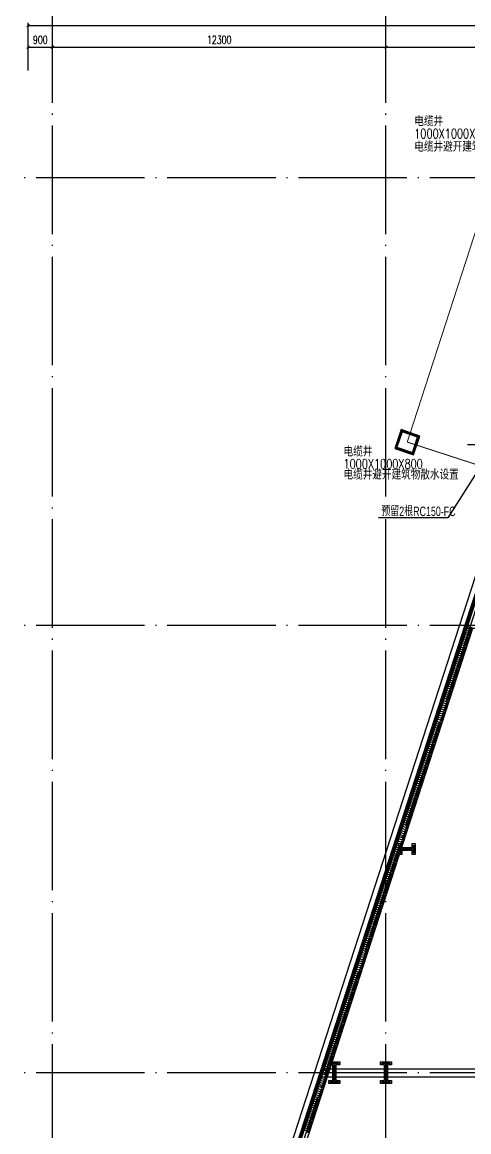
# Model space of a CAD drawing. Extents: x -1396510 to 1250330, y -1892470 to 1623980.
# Drawn here: x -286273 to -269797, y -751806 to -710887 of the extents above; entities that cross this region are included whole.
import ezdxf

# ---------------------------------------------------------------- set-up
doc = ezdxf.new("R2010")
doc.units = 0
doc.header["$LTSCALE"] = 1000
doc.header["$MEASUREMENT"] = 0
doc.linetypes.add('DOTE', pattern=[2.42, 2, -0.2, 0.02, -0.2])
doc.layers.get('Defpoints').update_dxf_attribs({"color": 210})
for name, color, linetype in [('99平面图例外参$0$A-HATCH-2', 251, 'Continuous'), ('A-AXIS-D', 1, 'Continuous'), ('A-AXIS-DOTE', 14, 'DOTE'), ('A-AXIS-DP', 126, 'Continuous'), ('A-HATCH-2', 251, 'Continuous'), ('A-LIN-V', 9, 'Continuous'), ('A-WINDOW', 140, 'Continuous'), ('AS-COLN', 6, 'Continuous'), ('AS-WALL', 40, 'Continuous'), ('DIM-照明', 3, 'Continuous'), ('DIM-箱柜', 3, 'Continuous'), ('TEL_TEXT', 7, 'Continuous'), ('WIRE-照明', 1, 'Continuous'), ('建-墙-幕', 4, 'Continuous'), ('电气', 7, 'Continuous')]:
    doc.layers.add(name, color=color, linetype=linetype)
doc.layers.add('A-云线2', color=3, linetype='Continuous', plot=False)
doc.styles.add('_TCH_DIM_T3', font='SIMPLEX', dxfattribs={"width": 0.705882, "bigfont": 'GBCBIG'})
doc.styles.add('_TEL_DIM', font='SIMPLEX', dxfattribs={"width": 0.8, "height": 3.5, "bigfont": 'HZTXT'})
doc.styles.add('HZTXT5', font='aa.shx', dxfattribs={"width": 0.7, "bigfont": 'hztxt.shx'})
doc.dimstyles.new('_TCH_ARCH&&100', dxfattribs={"dimtxt": 297.5, "dimasz": 100, "dimexe": 100, "dimexo": 100, "dimgap": 126.25, "dimtad": 1, "dimdec": 0, "dimzin": 0, "dimdsep": 46, "dimtxsty": '_TCH_DIM_T3', "dimblk": 'ARCHTICK', "dimcen": 0.09, "dimclrt": 7, "dimazin": 2, "dimtfac": 1, "dimtdec": 0, "dimtix": 1, "dimtmove": 2, "dimatfit": 3, "dimfxl": 0, "dimtolj": 1, "dimtzin": 0, "dimarcsym": 0})

# ---------------------------------------------------------------- blocks, each defined once
blk = doc.blocks.new('nt66')
at = {"layer": 'A-HATCH-2', "color": 8}
blk.add_lwpolyline([(-195840, 766870), (-195440, 766870), (-195440, 766758), (-195586, 766758), (-195586, 766182), (-195440, 766182), (-195440, 766070), (-195840, 766070), (-195840, 766182), (-195694, 766182), (-195694, 766758), (-195840, 766758)], close=True, dxfattribs=at)
at = {"layer": 'AS-COLN'}
blk.add_lwpolyline([(-195790, 766820), (-195490, 766820), (-195490, 766808), (-195636, 766808), (-195636, 766132), (-195490, 766132), (-195490, 766120), (-195790, 766120), (-195790, 766132), (-195644, 766132), (-195644, 766808), (-195790, 766808)], close=True, dxfattribs=at)
blk = doc.blocks.new('342343243')
at = {"layer": 'A-AXIS-DP', "color": 5}
blk.add_lwpolyline([(-155704, 832070), (-155404, 832070), (-155404, 832058), (-155550, 832058), (-155550, 831582), (-155404, 831582), (-155404, 831570), (-155704, 831570), (-155704, 831582), (-155558, 831582), (-155558, 832058), (-155704, 832058), (-155704, 832070)], close=True, dxfattribs=at)
at = {"layer": 'A-HATCH-2'}
blk.add_lwpolyline([(-155754, 832120), (-155354, 832120), (-155354, 832008), (-155500, 832008), (-155500, 831632), (-155354, 831632), (-155354, 831520), (-155754, 831520), (-155754, 831632), (-155608, 831632), (-155608, 832008), (-155754, 832008)], close=True, dxfattribs=at)
blk = doc.blocks.new('33333')
for p in [(-79117, -76900), (-77214, -76900)]:
    blk.add_blockref('nt66', p)
at = {"layer": 'A-AXIS-DP', "rotation": 270}
blk.add_blockref('342343243', (-1103900, 542266), dxfattribs=at)
blk = doc.blocks.new('_ArchTick')
at = {"color": 0, "linetype": 'ByBlock', "const_width": 0.4}
blk.add_lwpolyline([(-0.5, -0.5), (0.5, 0.5)], dxfattribs=at)
blk = doc.blocks.new('*D5766')
at = {"layer": 'A-AXIS-D', "color": 0, "lineweight": -2, "transparency": 16777216}
for p, q in [((-900, 3960), (-900, 4920)), ((0, 3960), (0, 4920)), ((-900, 4820), (0, 4820))]:
    blk.add_line(p, q, dxfattribs=at)
at = {"layer": 'Defpoints', "color": 0, "transparency": 16777216}
for p in [(0, 4820), (-900, 3860), (0, 3860)]:
    blk.add_point(p, dxfattribs=at)
at = {"layer": 'A-AXIS-D', "color": 0, "lineweight": -2, "transparency": 16777216, "xscale": 100, "yscale": 100, "zscale": 100, "rotation": 180}
blk.add_blockref('_ArchTick', (-900, 4820), dxfattribs=at)
at = {"layer": 'A-AXIS-D', "color": 0, "lineweight": -2, "transparency": 16777216, "xscale": 100, "yscale": 100, "zscale": 100}
blk.add_blockref('_ArchTick', (0, 4820), dxfattribs=at)
at = {"layer": 'A-AXIS-D', "color": 7, "transparency": 16777216, "insert": (-450, 5095), "char_height": 297.5, "attachment_point": 5, "style": '_TCH_DIM_T3'}
blk.add_mtext('\\A1;900', dxfattribs=at)
blk = doc.blocks.new('*D5767')
at = {"layer": 'A-AXIS-D', "color": 0, "lineweight": -2, "transparency": 16777216}
for p, q in [((0, 3960), (0, 4920)), ((12300, 3960), (12300, 4920)), ((0, 4820), (12300, 4820))]:
    blk.add_line(p, q, dxfattribs=at)
at = {"layer": 'Defpoints', "color": 0, "transparency": 16777216}
for p in [(12300, 4820), (0, 3860), (12300, 3860)]:
    blk.add_point(p, dxfattribs=at)
at = {"layer": 'A-AXIS-D', "color": 0, "lineweight": -2, "transparency": 16777216, "xscale": 100, "yscale": 100, "zscale": 100, "rotation": 180}
blk.add_blockref('_ArchTick', (0, 4820), dxfattribs=at)
at = {"layer": 'A-AXIS-D', "color": 0, "lineweight": -2, "transparency": 16777216, "xscale": 100, "yscale": 100, "zscale": 100}
blk.add_blockref('_ArchTick', (12300, 4820), dxfattribs=at)
at = {"layer": 'A-AXIS-D', "color": 7, "transparency": 16777216, "insert": (6150, 5095), "char_height": 297.5, "attachment_point": 5, "style": '_TCH_DIM_T3'}
blk.add_mtext('\\A1;12300', dxfattribs=at)
blk = doc.blocks.new('*D5768')
at = {"layer": 'A-AXIS-D', "color": 0, "lineweight": -2, "transparency": 16777216}
for p, q in [((12300, 3960), (12300, 4920)), ((21300, 3960), (21300, 4920)), ((12300, 4820), (21300, 4820))]:
    blk.add_line(p, q, dxfattribs=at)
at = {"layer": 'Defpoints', "color": 0, "transparency": 16777216}
for p in [(21300, 4820), (12300, 3860), (21300, 3860)]:
    blk.add_point(p, dxfattribs=at)
at = {"layer": 'A-AXIS-D', "color": 0, "lineweight": -2, "transparency": 16777216, "xscale": 100, "yscale": 100, "zscale": 100, "rotation": 180}
blk.add_blockref('_ArchTick', (12300, 4820), dxfattribs=at)
at = {"layer": 'A-AXIS-D', "color": 0, "lineweight": -2, "transparency": 16777216, "xscale": 100, "yscale": 100, "zscale": 100}
blk.add_blockref('_ArchTick', (21300, 4820), dxfattribs=at)
at = {"layer": 'A-AXIS-D', "color": 7, "transparency": 16777216, "insert": (16800, 5095), "char_height": 297.5, "attachment_point": 5, "style": '_TCH_DIM_T3'}
blk.add_mtext('\\A1;9000', dxfattribs=at)
blk = doc.blocks.new('*D5785')
at = {"layer": 'A-AXIS-D', "color": 0, "lineweight": -2, "transparency": 16777216}
for p, q in [((-900, 4060), (-900, 5720)), ((-900, 5620), (157100, 5620)), ((157100, 4060), (157100, 5720))]:
    blk.add_line(p, q, dxfattribs=at)
at = {"layer": 'Defpoints', "color": 0, "transparency": 16777216}
for p in [(157100, 5620), (-900, 3960), (157100, 3960)]:
    blk.add_point(p, dxfattribs=at)
at = {"layer": 'A-AXIS-D', "color": 0, "lineweight": -2, "transparency": 16777216, "xscale": 100, "yscale": 100, "zscale": 100, "rotation": 180}
blk.add_blockref('_ArchTick', (-900, 5620), dxfattribs=at)
at = {"layer": 'A-AXIS-D', "color": 0, "lineweight": -2, "transparency": 16777216, "xscale": 100, "yscale": 100, "zscale": 100}
blk.add_blockref('_ArchTick', (157100, 5620), dxfattribs=at)
at = {"layer": 'A-AXIS-D', "color": 7, "transparency": 16777216, "insert": (78100, 5895), "char_height": 297.5, "attachment_point": 5, "style": '_TCH_DIM_T3'}
blk.add_mtext('\\A1;158000', dxfattribs=at)
blk = doc.blocks.new('99平面图例外参$0$$LinePat$填挖边坡')
at = {"color": 0}
for p, q in [((0, 0), (0, -1500)), ((300, 0), (300, -600))]:
    blk.add_line(p, q, dxfattribs=at)
at = {"layer": 'Defpoints', "color": 0}
blk.add_point((600, 0), dxfattribs=at)
blk = doc.blocks.new('qd电缆手井')
at = {"layer": '电气', "color": 7}
for p, q in [((-239, 216), (211, 216)), ((-239, -234), (-239, 216)), ((-198, -193), (-198, 175)), ((-198, 175), (171, 175)), ((171, 175), (171, -193)), ((211, 216), (211, -234)), ((211, -234), (-239, -234)), ((171, -193), (-198, -193))]:
    blk.add_line(p, q, dxfattribs=at)
at = {"layer": '电气', "color": 8, "const_width": 30}
blk.add_lwpolyline([(-218, 182), (-218, -214), (191, -214), (191, 196), (-233, 196)], dxfattribs=at)
blk = doc.blocks.new('世赫2#厂房一层0821')
at = {"layer": 'A-AXIS-DOTE', "color": 8, "ltscale": 2}
for p, q in [((0, -89188.9), (0, 6400)), ((12300, -89188.9), (12300, 6300)), ((163114.2, 0), (-11095.8, 0)), ((163114.2, -16500), (-11095.8, -16500)), ((163114.2, -33000), (-11095.8, -33000))]:
    blk.add_line(p, q, dxfattribs=at)
blk.add_lwpolyline([(-1898.6, -69910.4), (21947.6, 3584)], dxfattribs=at)
at = {"layer": 'A-LIN-V'}
blk.add_line((-400, -65615.8), (15503.8, -16600), dxfattribs=at)
blk.add_lwpolyline([(-900, -68000), (-900, -65552.5), (16794.3, -11018.4), (17079.6, -11111)], dxfattribs=at)
at = {"layer": 'AS-WALL'}
for p, q in [((15293.5, -16600), (21550, -16600)), ((10021, -32850), (21150, -32850)), ((9923.7, -33150), (21150, -33150))]:
    blk.add_line(p, q, dxfattribs=at)
at = {"layer": '建-墙-幕'}
for p, q in [((15225.8, -16484.6), (17708, -8834.6)), ((15257.5, -16494.9), (17739.7, -8844.9)), ((15289.2, -16505.1), (17771.4, -8855.1)), ((15321, -16515.4), (17803.1, -8865.4)), ((9872.2, -32984.6), (15225.8, -16484.6)), ((9903.9, -32994.9), (15257.5, -16494.9)), ((9935.6, -33005.1), (15289.2, -16505.1)), ((9967.3, -33015.4), (15321, -16515.4)), ((-700, -65568.4), (9872.2, -32984.6)), ((-666.7, -65573.6), (9903.9, -32994.9)), ((-633.3, -65578.9), (9935.6, -33005.1)), ((-600, -65584.2), (9967.3, -33015.4))]:
    blk.add_line(p, q, dxfattribs=at)
at = {"layer": '99平面图例外参$0$A-HATCH-2', "color": 203, "xscale": 0.133362719495067, "yscale": 0.1333333333333333, "zscale": 0.1333333333333333, "rotation": 252.0237134181384}
for p in [(15429.7, -16828.3), (15454.4, -16752.2), (15479.1, -16676.1), (15503.8, -16600), (15306.2, -17208.9), (15330.9, -17132.8), (15355.6, -17056.7), (15380.3, -16980.6), (15405, -16904.4), (15182.7, -17589.4), (15207.4, -17513.3), (15232.1, -17437.2), (15256.8, -17361.1), (15281.5, -17285), (15034.6, -18046.1), (15059.3, -17970), (15084, -17893.9), (15108.7, -17817.8), (15133.3, -17741.7), (15158, -17665.6), (14911.1, -18426.7), (14935.8, -18350.6), (14960.5, -18274.5), (14985.2, -18198.3), (15009.9, -18122.2), (14762.9, -18883.3), (14787.6, -18807.2), (14812.3, -18731.1), (14837, -18655), (14861.7, -18578.9), (14886.4, -18502.8), (14639.4, -19263.9), (14664.1, -19187.8), (14688.8, -19111.7), (14713.5, -19035.6), (14738.2, -18959.5), (14516, -19644.5), (14540.7, -19568.3), (14565.4, -19492.2), (14590.1, -19416.1), (14614.7, -19340), (14367.8, -20101.1), (14392.5, -20025), (14417.2, -19948.9), (14441.9, -19872.8), (14466.6, -19796.7), (14491.3, -19720.6), (14244.3, -20481.7), (14269, -20405.6), (14293.7, -20329.5), (14318.4, -20253.4), (14343.1, -20177.2), (14120.8, -20862.2), (14145.5, -20786.1), (14170.2, -20710), (14194.9, -20633.9), (14219.6, -20557.8), (13972.7, -21318.9), (13997.4, -21242.8), (14022.1, -21166.7), (14046.8, -21090.6), (14071.5, -21014.5), (14096.1, -20938.4), (13849.2, -21699.5), (13873.9, -21623.4), (13898.6, -21547.2), (13923.3, -21471.1), (13948, -21395), (13701, -22156.1), (13725.7, -22080), (13750.4, -22003.9), (13775.1, -21927.8), (13799.8, -21851.7), (13824.5, -21775.6), (13577.5, -22536.7), (13602.2, -22460.6), (13626.9, -22384.5), (13651.6, -22308.4), (13676.3, -22232.3), (13454.1, -22917.3), (13478.8, -22841.1), (13503.5, -22765), (13528.2, -22688.9), (13552.8, -22612.8), (13305.9, -23373.9), (13330.6, -23297.8), (13355.3, -23221.7), (13380, -23145.6), (13404.7, -23069.5), (13429.4, -22993.4), (13182.4, -23754.5), (13207.1, -23678.4), (13231.8, -23602.3), (13256.5, -23526.1), (13281.2, -23450), (13058.9, -24135), (13083.6, -24058.9), (13108.3, -23982.8), (13133, -23906.7), (13157.7, -23830.6), (12910.8, -24591.7), (12935.5, -24515.6), (12960.2, -24439.5), (12984.9, -24363.4), (13009.6, -24287.3), (13034.2, -24211.2), (12787.3, -24972.3), (12812, -24896.2), (12836.7, -24820), (12861.4, -24743.9), (12886.1, -24667.8), (12639.1, -25428.9), (12663.8, -25352.8), (12688.5, -25276.7), (12713.2, -25200.6), (12737.9, -25124.5), (12762.6, -25048.4), (12515.6, -25809.5), (12540.3, -25733.4), (12565, -25657.3), (12589.7, -25581.2), (12614.4, -25505), (12392.2, -26190.1), (12416.9, -26113.9), (12441.6, -26037.8), (12466.3, -25961.7), (12491, -25885.6), (12244, -26646.7), (12268.7, -26570.6), (12293.4, -26494.5), (12318.1, -26418.4), (12342.8, -26342.3), (12367.5, -26266.2), (12120.5, -27027.3), (12145.2, -26951.2), (12169.9, -26875.1), (12194.6, -26798.9), (12219.3, -26722.8), (11997, -27407.8), (12021.7, -27331.7), (12046.4, -27255.6), (12071.1, -27179.5), (12095.8, -27103.4), (11848.9, -27864.5), (11873.6, -27788.4), (11898.3, -27712.3), (11923, -27636.2), (11947.7, -27560.1), (11972.4, -27483.9), (11725.4, -28245.1), (11750.1, -28169), (11774.8, -28092.8), (11799.5, -28016.7), (11824.2, -27940.6), (11577.2, -28701.7), (11601.9, -28625.6), (11626.6, -28549.5), (11651.3, -28473.4), (11676, -28397.3), (11700.7, -28321.2), (11453.7, -29082.3), (11478.4, -29006.2), (11503.1, -28930.1), (11527.8, -28854), (11552.5, -28777.8), (11330.3, -29462.8), (11355, -29386.7), (11379.7, -29310.6), (11404.4, -29234.5), (11429.1, -29158.4), (11182.1, -29919.5), (11206.8, -29843.4), (11231.5, -29767.3), (11256.2, -29691.2), (11280.9, -29615.1), (11305.6, -29539), (11058.6, -30300.1), (11083.3, -30224), (11108, -30147.9), (11132.7, -30071.7), (11157.4, -29995.6), (10935.1, -30680.6), (10959.8, -30604.5), (10984.5, -30528.4), (11009.2, -30452.3), (11033.9, -30376.2), (10787, -31137.3), (10811.7, -31061.2), (10836.4, -30985.1), (10861.1, -30909), (10885.8, -30832.9), (10910.5, -30756.7), (10663.5, -31517.9), (10688.2, -31441.7), (10712.9, -31365.6), (10737.6, -31289.5), (10762.3, -31213.4), (10515.3, -31974.5), (10540, -31898.4), (10564.7, -31822.3), (10589.4, -31746.2), (10614.1, -31670.1), (10638.8, -31594), (10391.9, -32355.1), (10416.5, -32279), (10441.2, -32202.9), (10465.9, -32126.7), (10490.6, -32050.6), (10268.4, -32735.6), (10293.1, -32659.5), (10317.8, -32583.4), (10342.5, -32507.3), (10367.2, -32431.2), (10120.2, -33192.3), (10144.9, -33116.2), (10169.6, -33040.1), (10194.3, -32964), (10219, -32887.9), (10243.7, -32811.8), (9996.7, -33572.9), (10021.4, -33496.8), (10046.1, -33420.6), (10070.8, -33344.5), (10095.5, -33268.4), (9873.2, -33953.4), (9897.9, -33877.3), (9922.6, -33801.2), (9947.3, -33725.1), (9972, -33649), (9725.1, -34410.1), (9749.8, -34334), (9774.5, -34257.9), (9799.2, -34181.8), (9823.9, -34105.6), (9848.6, -34029.5), (9601.6, -34790.7), (9626.3, -34714.5), (9651, -34638.4), (9675.7, -34562.3), (9700.4, -34486.2), (9478.1, -35171.2), (9502.8, -35095.1), (9527.5, -35019), (9552.2, -34942.9), (9576.9, -34866.8)]:
    blk.add_blockref('99平面图例外参$0$$LinePat$填挖边坡', p, dxfattribs=at)
at = {"layer": 'A-WINDOW'}
blk.add_blockref('33333', (285154.2, -722570), dxfattribs=at)
at = {"layer": 'A-AXIS-D'}
for base, p1, p2, picture, middle in [((157100, 5620), (-900, 3960), (157100, 3960), '*D5785', (78100, 5895)), ((0, 4820), (-900, 3860), (0, 3860), '*D5766', (-450, 5095)), ((12300, 4820), (0, 3860), (12300, 3860), '*D5767', (6150, 5095)), ((21300, 4820), (12300, 3860), (21300, 3860), '*D5768', (16800, 5095))]:
    dim = blk.add_linear_dim(base=base, p1=p1, p2=p2, angle=0, dimstyle='_TCH_ARCH&&100', dxfattribs=at)
    dim.commit()
    dim.dimension.update_dxf_attribs({"geometry": picture, "text_midpoint": middle, "dimtype": 161})

msp = doc.modelspace()

# ---------------------------------------------------------------- linework, layer by layer
at = {"layer": 'DIM-照明'}
for p, q in [((-269358.7, -727251), (-270570, -729170)), ((-270570, -729170), (-273130, -729170))]:
    msp.add_line(p, q, dxfattribs=at)
at = {"layer": 'DIM-箱柜'}
msp.add_line((-268130, -726476.1), (-269850, -726476.1), dxfattribs=at)
at = {"layer": 'WIRE-照明', "linetype": 'Continuous', "const_width": 35}
for points in [[(-272068.2, -726371.8), (-265346.4, -705655.1)], [(-272068.2, -726371.8), (-267304, -727917.6)]]:
    msp.add_lwpolyline(points, dxfattribs=at)

# ---------------------------------------------------------------- block references
at = {"layer": 'A-云线2'}
msp.add_blockref('世赫2#厂房一层0821', (-285154.2, -716630), dxfattribs=at)
at = {"layer": '电气', "xscale": -1.628664022889024, "yscale": 1.628664022889024, "zscale": 1.628664022889024, "rotation": 341.2549179117419}
msp.add_blockref('qd电缆手井', (-272082.2, -726356.4), dxfattribs=at)

# ---------------------------------------------------------------- texts
at = {"layer": 'DIM-照明', "color": 7, "style": 'HZTXT5', "width": 0.7}
msp.add_text('预留2根RC150-FC  ', height=350, dxfattribs=at).set_placement((-273025, -729100))
at = {"layer": 'TEL_TEXT', "style": '_TEL_DIM', "width": 0.75}
for s, p in [('电缆井', (-271809.7, -714721, 0.1)), ('1000X1000X800', (-271809.7, -715171, 0.1)), ('电缆井避开建筑物散水设置', (-271809.7, -715661, 0.1)), ('电缆井', (-274419.7, -726901, 0.1)), ('1000X1000X800', (-274419.7, -727351, 0.1)), ('电缆井避开建筑物散水设置', (-274419.7, -727751, 0.1))]:
    msp.add_text(s, height=350, dxfattribs=at).set_placement(p)

doc.saveas('drawing.dxf')
